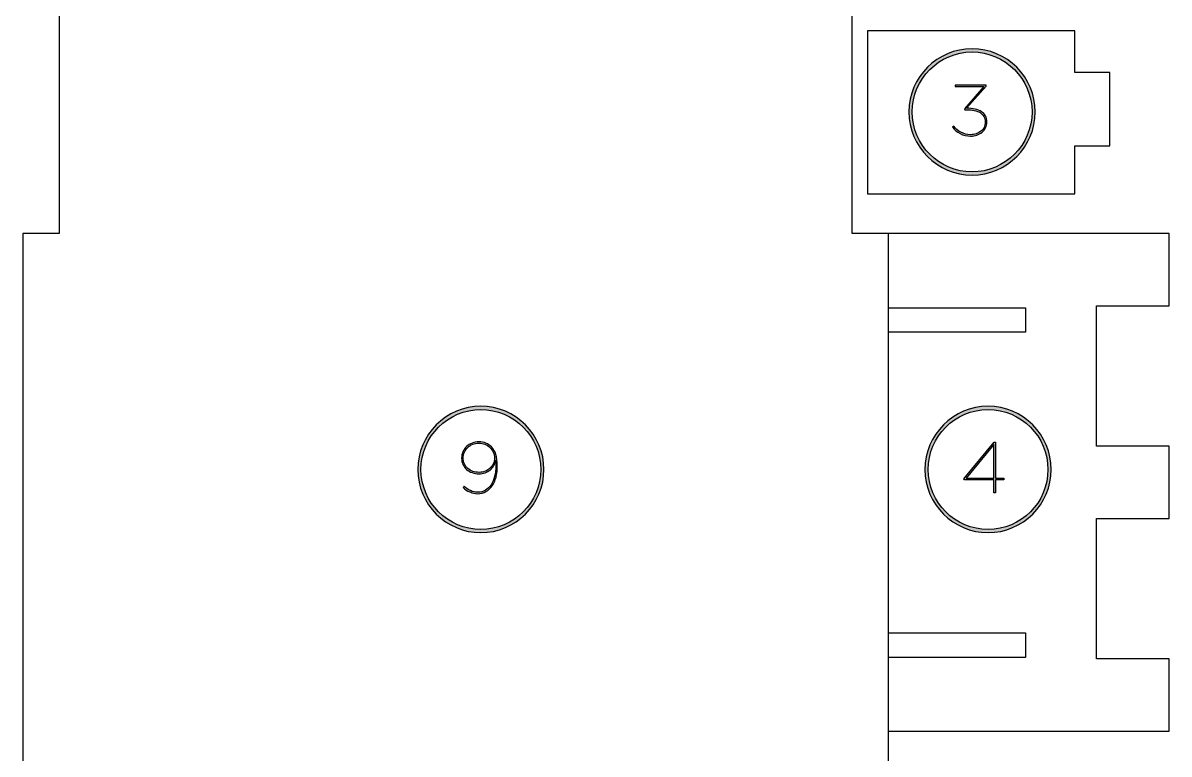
# Model space of a CAD drawing. Extents: x 652 to 873, y 554 to 970.
# Drawn here: x 664.5 to 791.2, y 651 to 731.8 of the extents above; entities that cross this region are included whole.
import ezdxf

# ---------------------------------------------------------------- set-up
doc = ezdxf.new("R2010")
doc.units = 0
doc.header["$MEASUREMENT"] = 0
doc.layers.add('CUT', color=7, linetype='CONTINUOUS')
doc.layers.add('PART_NUMBER', color=7, linetype='CONTINUOUS')

# ---------------------------------------------------------------- blocks, each defined once
blk = doc.blocks.new('BLOCK_8')
at = {"layer": 'CUT', "color": 5}
blk.add_lwpolyline([(756.2, 624.42), (756.2, 648.57), (760.2, 648.57), (760.2, 708.57), (756.2, 708.57), (756.2, 732.72), (742.32, 732.72), (742.32, 736.72), (682.32, 736.72), (682.32, 732.72), (668.47, 732.72), (668.47, 708.57), (664.47, 708.57), (664.47, 648.57), (668.47, 648.57), (668.47, 624.42)], dxfattribs=at)
blk = doc.blocks.new('BLOCK_17')
at = {"layer": 'CUT', "color": 5}
blk.add_open_spline([(760.2, 653.57), (760.2, 653.57), (780.48, 653.57), (780.48, 653.57), (780.48, 653.57), (783.2, 653.57), (783.2, 653.57), (783.2, 653.57), (791.24, 653.57), (791.24, 653.57), (791.24, 653.57), (791.24, 661.56), (791.24, 661.56), (791.24, 661.56), (783.2, 661.56), (783.2, 661.56), (783.2, 661.56), (783.2, 677.07), (783.2, 677.07), (783.2, 677.07), (791.24, 677.07), (791.24, 677.07), (791.24, 677.07), (791.24, 685.07), (791.24, 685.07), (791.24, 685.07), (783.2, 685.07), (783.2, 685.07), (783.2, 685.07), (783.2, 700.57), (783.2, 700.57), (783.2, 700.57), (791.24, 700.57), (791.24, 700.57), (791.24, 700.57), (791.24, 708.57), (791.24, 708.57), (791.24, 708.57), (780.48, 708.57), (780.48, 708.57), (780.48, 708.57), (760.2, 708.57), (760.2, 708.57)], degree=3, knots=[0, 0, 0, 0, 1, 1, 1, 2, 2, 2, 3, 3, 3, 4, 4, 4, 5, 5, 5, 6, 6, 6, 7, 7, 7, 8, 8, 8, 9, 9, 9, 10, 10, 10, 11, 11, 11, 12, 12, 12, 13, 13, 13, 14, 14, 14, 14], dxfattribs=at)
blk = doc.blocks.new('BLOCK_18')
at = {"layer": 'CUT', "color": 5}
blk.add_lwpolyline([(760.2, 664.43), (775.37, 664.43), (775.37, 661.73), (760.2, 661.73)], dxfattribs=at)
blk = doc.blocks.new('BLOCK_19')
at = {"layer": 'CUT', "color": 5}
blk.add_lwpolyline([(760.2, 700.36), (775.37, 700.36), (775.37, 697.66), (760.2, 697.66)], dxfattribs=at)
blk = doc.blocks.new('BLOCK_23')
at = {"layer": 'CUT', "color": 5}
blk.add_lwpolyline([(757.87, 730.94), (757.87, 712.95), (780.8, 712.95), (780.8, 718.24), (784.68, 718.24), (784.68, 726.35), (780.8, 726.35), (780.8, 730.94), (757.87, 730.94)], dxfattribs=at)
blk = doc.blocks.new('BLOCK_108')
at = {"layer": 'PART_NUMBER', "color": 7}
blk.add_open_spline([(769.28, 719.32), (768.85, 719.32), (768.46, 719.41), (768.13, 719.6), (767.79, 719.78), (767.51, 720.02), (767.29, 720.31), (767.29, 720.31), (767.43, 720.43), (767.43, 720.43), (767.63, 720.15), (767.89, 719.92), (768.21, 719.75), (768.53, 719.57), (768.89, 719.48), (769.29, 719.48), (769.51, 719.48), (769.72, 719.52), (769.92, 719.58), (770.11, 719.65), (770.28, 719.75), (770.43, 719.87), (770.58, 719.98), (770.69, 720.13), (770.78, 720.29), (770.87, 720.46), (770.91, 720.64), (770.91, 720.85), (770.91, 720.85), (770.91, 720.86), (770.91, 720.86), (770.91, 721.1), (770.86, 721.31), (770.76, 721.49), (770.66, 721.66), (770.52, 721.81), (770.34, 721.92), (770.15, 722.03), (769.94, 722.11), (769.68, 722.16), (769.43, 722.22), (769.15, 722.24), (768.85, 722.24), (768.85, 722.24), (768.66, 722.24), (768.66, 722.24), (768.66, 722.24), (768.6, 722.35), (768.6, 722.35), (768.6, 722.35), (770.76, 724.81), (770.76, 724.81), (770.76, 724.81), (767.59, 724.81), (767.59, 724.81), (767.59, 724.81), (767.59, 724.97), (767.59, 724.97), (767.59, 724.97), (770.99, 724.97), (770.99, 724.97), (770.99, 724.97), (770.99, 724.85), (770.99, 724.85), (770.99, 724.85), (768.85, 722.4), (768.85, 722.4), (769.19, 722.4), (769.5, 722.37), (769.78, 722.31), (770.05, 722.24), (770.29, 722.15), (770.48, 722.02), (770.68, 721.9), (770.83, 721.74), (770.93, 721.55), (771.03, 721.36), (771.09, 721.13), (771.09, 720.87), (771.09, 720.87), (771.09, 720.85), (771.09, 720.85), (771.09, 720.63), (771.04, 720.43), (770.94, 720.24), (770.85, 720.05), (770.72, 719.89), (770.55, 719.75), (770.39, 719.62), (770.2, 719.51), (769.98, 719.44), (769.76, 719.36), (769.53, 719.32), (769.28, 719.32)], degree=3, knots=[0, 0, 0, 0, 1, 1, 1, 2, 2, 2, 3, 3, 3, 4, 4, 4, 5, 5, 5, 6, 6, 6, 7, 7, 7, 8, 8, 8, 9, 9, 9, 10, 10, 10, 11, 11, 11, 12, 12, 12, 13, 13, 13, 14, 14, 14, 15, 15, 15, 16, 16, 16, 17, 17, 17, 18, 18, 18, 19, 19, 19, 20, 20, 20, 21, 21, 21, 22, 22, 22, 23, 23, 23, 24, 24, 24, 25, 25, 25, 26, 26, 26, 27, 27, 27, 28, 28, 28, 29, 29, 29, 30, 30, 30, 31, 31, 31, 31], dxfattribs=at)
blk = doc.blocks.new('BLOCK_109')
at = {"layer": 'PART_NUMBER'}
h = blk.add_hatch(color=7, dxfattribs=at)
h.dxf.hatch_style = 2
edge = h.paths.add_edge_path()
edge.add_spline(control_points=[(769.28, 719.32), (768.85, 719.32), (768.46, 719.41), (768.13, 719.6), (767.79, 719.78), (767.51, 720.02), (767.29, 720.31), (767.29, 720.31), (767.43, 720.43), (767.43, 720.43), (767.63, 720.15), (767.89, 719.92), (768.21, 719.75), (768.53, 719.57), (768.89, 719.48), (769.29, 719.48), (769.51, 719.48), (769.72, 719.52), (769.92, 719.58), (770.11, 719.65), (770.28, 719.75), (770.43, 719.87), (770.58, 719.98), (770.69, 720.13), (770.78, 720.29), (770.87, 720.46), (770.91, 720.65), (770.91, 720.85), (770.91, 720.85), (770.91, 720.86), (770.91, 720.86), (770.91, 721.11), (770.86, 721.31), (770.76, 721.49), (770.66, 721.66), (770.52, 721.81), (770.34, 721.92), (770.15, 722.03), (769.94, 722.11), (769.68, 722.16), (769.43, 722.22), (769.15, 722.24), (768.85, 722.24), (768.85, 722.24), (768.66, 722.24), (768.66, 722.24), (768.66, 722.24), (768.6, 722.35), (768.6, 722.35), (768.6, 722.35), (770.76, 724.81), (770.76, 724.81), (770.76, 724.81), (767.59, 724.81), (767.59, 724.81), (767.59, 724.81), (767.59, 724.97), (767.59, 724.97), (767.59, 724.97), (770.99, 724.97), (770.99, 724.97), (770.99, 724.97), (770.99, 724.85), (770.99, 724.85), (770.99, 724.85), (768.85, 722.4), (768.85, 722.4), (769.19, 722.4), (769.5, 722.37), (769.78, 722.31), (770.05, 722.24), (770.29, 722.15), (770.48, 722.02), (770.68, 721.9), (770.83, 721.74), (770.93, 721.55), (771.03, 721.36), (771.09, 721.13), (771.09, 720.87), (771.09, 720.87), (771.09, 720.85), (771.09, 720.85), (771.09, 720.63), (771.04, 720.43), (770.94, 720.24), (770.85, 720.05), (770.72, 719.89), (770.55, 719.75), (770.39, 719.62), (770.2, 719.51), (769.98, 719.44), (769.76, 719.36), (769.53, 719.32), (769.28, 719.32)], knot_values=[0, 0, 0, 0, 1, 1, 1, 2, 2, 2, 3, 3, 3, 4, 4, 4, 5, 5, 5, 6, 6, 6, 7, 7, 7, 8, 8, 8, 9, 9, 9, 10, 10, 10, 11, 11, 11, 12, 12, 12, 13, 13, 13, 14, 14, 14, 15, 15, 15, 16, 16, 16, 17, 17, 17, 18, 18, 18, 19, 19, 19, 20, 20, 20, 21, 21, 21, 22, 22, 22, 23, 23, 23, 24, 24, 24, 25, 25, 25, 26, 26, 26, 27, 27, 27, 28, 28, 28, 29, 29, 29, 30, 30, 30, 31, 31, 31, 31], degree=3, periodic=1)
blk.add_open_spline([(769.28, 719.32), (768.85, 719.32), (768.46, 719.41), (768.13, 719.6), (767.79, 719.78), (767.51, 720.02), (767.29, 720.31), (767.29, 720.31), (767.43, 720.43), (767.43, 720.43), (767.63, 720.15), (767.89, 719.92), (768.21, 719.75), (768.53, 719.57), (768.89, 719.48), (769.29, 719.48), (769.51, 719.48), (769.72, 719.52), (769.92, 719.58), (770.11, 719.65), (770.28, 719.75), (770.43, 719.87), (770.58, 719.98), (770.69, 720.13), (770.78, 720.29), (770.87, 720.46), (770.91, 720.65), (770.91, 720.85), (770.91, 720.85), (770.91, 720.86), (770.91, 720.86), (770.91, 721.11), (770.86, 721.31), (770.76, 721.49), (770.66, 721.66), (770.52, 721.81), (770.34, 721.92), (770.15, 722.03), (769.94, 722.11), (769.68, 722.16), (769.43, 722.22), (769.15, 722.24), (768.85, 722.24), (768.85, 722.24), (768.66, 722.24), (768.66, 722.24), (768.66, 722.24), (768.6, 722.35), (768.6, 722.35), (768.6, 722.35), (770.76, 724.81), (770.76, 724.81), (770.76, 724.81), (767.59, 724.81), (767.59, 724.81), (767.59, 724.81), (767.59, 724.97), (767.59, 724.97), (767.59, 724.97), (770.99, 724.97), (770.99, 724.97), (770.99, 724.97), (770.99, 724.85), (770.99, 724.85), (770.99, 724.85), (768.85, 722.4), (768.85, 722.4), (769.19, 722.4), (769.5, 722.37), (769.78, 722.31), (770.05, 722.24), (770.29, 722.15), (770.48, 722.02), (770.68, 721.9), (770.83, 721.74), (770.93, 721.55), (771.03, 721.36), (771.09, 721.13), (771.09, 720.87), (771.09, 720.87), (771.09, 720.85), (771.09, 720.85), (771.09, 720.63), (771.04, 720.43), (770.94, 720.24), (770.85, 720.05), (770.72, 719.89), (770.55, 719.75), (770.39, 719.62), (770.2, 719.51), (769.98, 719.44), (769.76, 719.36), (769.53, 719.32), (769.28, 719.32)], degree=3, knots=[0, 0, 0, 0, 1, 1, 1, 2, 2, 2, 3, 3, 3, 4, 4, 4, 5, 5, 5, 6, 6, 6, 7, 7, 7, 8, 8, 8, 9, 9, 9, 10, 10, 10, 11, 11, 11, 12, 12, 12, 13, 13, 13, 14, 14, 14, 15, 15, 15, 16, 16, 16, 17, 17, 17, 18, 18, 18, 19, 19, 19, 20, 20, 20, 21, 21, 21, 22, 22, 22, 23, 23, 23, 24, 24, 24, 25, 25, 25, 26, 26, 26, 27, 27, 27, 28, 28, 28, 29, 29, 29, 30, 30, 30, 31, 31, 31, 31], dxfattribs=at)
blk = doc.blocks.new('BLOCK_107')
at = {"layer": 'PART_NUMBER'}
for name in ['BLOCK_108', 'BLOCK_109']:
    blk.add_blockref(name, (0, 0), dxfattribs=at)
blk = doc.blocks.new('BLOCK_111')
at = {"layer": 'PART_NUMBER', "color": 7}
blk.add_open_spline([(769.45, 715.02), (765.6, 715.02), (762.47, 718.15), (762.47, 722), (762.47, 725.85), (765.6, 728.98), (769.45, 728.98), (773.3, 728.98), (776.43, 725.85), (776.43, 722), (776.43, 718.15), (773.3, 715.02), (769.45, 715.02)], degree=3, knots=[0, 0, 0, 0, 1, 1, 1, 2, 2, 2, 3, 3, 3, 4, 4, 4, 4], dxfattribs=at)
blk = doc.blocks.new('BLOCK_112')
at = {"layer": 'PART_NUMBER', "color": 7}
blk.add_open_spline([(769.45, 728.62), (765.8, 728.62), (762.83, 725.65), (762.83, 722), (762.83, 718.34), (765.8, 715.37), (769.45, 715.37), (773.11, 715.37), (776.08, 718.34), (776.08, 722), (776.08, 725.65), (773.11, 728.62), (769.45, 728.62)], degree=3, knots=[0, 0, 0, 0, 1, 1, 1, 2, 2, 2, 3, 3, 3, 4, 4, 4, 4], dxfattribs=at)
blk = doc.blocks.new('BLOCK_113')
at = {"layer": 'PART_NUMBER'}
h = blk.add_hatch(color=254, dxfattribs=at)
h.dxf.hatch_style = 2
edge = h.paths.add_edge_path()
edge.add_spline(control_points=[(769.45, 715.02), (765.6, 715.02), (762.47, 718.15), (762.47, 722), (762.47, 725.85), (765.6, 728.98), (769.45, 728.98), (773.3, 728.98), (776.43, 725.85), (776.43, 722), (776.43, 718.15), (773.3, 715.02), (769.45, 715.02)], knot_values=[0, 0, 0, 0, 1, 1, 1, 2, 2, 2, 3, 3, 3, 4, 4, 4, 4], degree=3, periodic=1)
edge = h.paths.add_edge_path()
edge.add_spline(control_points=[(769.45, 728.62), (765.8, 728.62), (762.83, 725.65), (762.83, 722), (762.83, 718.34), (765.8, 715.37), (769.45, 715.37), (773.11, 715.37), (776.08, 718.34), (776.08, 722), (776.08, 725.65), (773.11, 728.62), (769.45, 728.62)], knot_values=[0, 0, 0, 0, 1, 1, 1, 2, 2, 2, 3, 3, 3, 4, 4, 4, 4], degree=3, periodic=1)
for points in [[(769.45, 715.02), (765.6, 715.02), (762.47, 718.15), (762.47, 722), (762.47, 725.85), (765.6, 728.98), (769.45, 728.98), (773.3, 728.98), (776.43, 725.85), (776.43, 722), (776.43, 718.15), (773.3, 715.02), (769.45, 715.02)], [(769.45, 728.62), (765.8, 728.62), (762.83, 725.65), (762.83, 722), (762.83, 718.34), (765.8, 715.37), (769.45, 715.37), (773.11, 715.37), (776.08, 718.34), (776.08, 722), (776.08, 725.65), (773.11, 728.62), (769.45, 728.62)]]:
    blk.add_open_spline(points, degree=3, knots=[0, 0, 0, 0, 1, 1, 1, 2, 2, 2, 3, 3, 3, 4, 4, 4, 4], dxfattribs=at)
blk = doc.blocks.new('BLOCK_110')
at = {"layer": 'PART_NUMBER'}
for name in ['BLOCK_111', 'BLOCK_113', 'BLOCK_112']:
    blk.add_blockref(name, (0, 0), dxfattribs=at)
blk = doc.blocks.new('BLOCK_106')
at = {"layer": 'PART_NUMBER'}
for name in ['BLOCK_110', 'BLOCK_107']:
    blk.add_blockref(name, (0, 0), dxfattribs=at)
blk = doc.blocks.new('BLOCK_116')
at = {"layer": 'PART_NUMBER', "color": 7}
blk.add_lwpolyline([(771.87, 681.36), (768.6, 681.36), (768.55, 681.46), (771.89, 685.5), (772.04, 685.5), (772.04, 681.52), (772.95, 681.52), (772.95, 681.36), (772.04, 681.36), (772.04, 679.91), (771.87, 679.91), (771.87, 681.36)], dxfattribs=at)
blk = doc.blocks.new('BLOCK_117')
at = {"layer": 'PART_NUMBER', "color": 7}
blk.add_lwpolyline([(771.87, 681.52), (771.87, 685.23), (768.79, 681.52), (771.87, 681.52)], dxfattribs=at)
blk = doc.blocks.new('BLOCK_118')
at = {"layer": 'PART_NUMBER'}
h = blk.add_hatch(color=7, dxfattribs=at)
h.dxf.hatch_style = 2
h.paths.add_polyline_path([(771.87, 681.36), (768.6, 681.36), (768.55, 681.46), (771.89, 685.5), (772.04, 685.5), (772.04, 681.52), (772.95, 681.52), (772.95, 681.36), (772.04, 681.36), (772.04, 679.91), (771.87, 679.91)])
h.paths.add_polyline_path([(771.87, 681.52), (771.87, 685.23), (768.79, 681.52)])
for points in [[(771.87, 681.36), (768.6, 681.36), (768.55, 681.46), (771.89, 685.5), (772.04, 685.5), (772.04, 681.52), (772.95, 681.52), (772.95, 681.36), (772.04, 681.36), (772.04, 679.91), (771.87, 679.91), (771.87, 681.36), (771.87, 681.36)], [(771.87, 681.52), (771.87, 685.23), (768.79, 681.52), (771.87, 681.52), (771.87, 681.52)]]:
    blk.add_lwpolyline(points, dxfattribs=at)
blk = doc.blocks.new('BLOCK_115')
at = {"layer": 'PART_NUMBER'}
for name in ['BLOCK_116', 'BLOCK_118', 'BLOCK_117']:
    blk.add_blockref(name, (0, 0), dxfattribs=at)
blk = doc.blocks.new('BLOCK_120')
at = {"layer": 'PART_NUMBER', "color": 7}
blk.add_open_spline([(771.22, 675.51), (767.37, 675.51), (764.24, 678.64), (764.24, 682.49), (764.24, 686.33), (767.37, 689.47), (771.22, 689.47), (775.07, 689.47), (778.2, 686.33), (778.2, 682.49), (778.2, 678.64), (775.07, 675.51), (771.22, 675.51)], degree=3, knots=[0, 0, 0, 0, 1, 1, 1, 2, 2, 2, 3, 3, 3, 4, 4, 4, 4], dxfattribs=at)
blk = doc.blocks.new('BLOCK_121')
at = {"layer": 'PART_NUMBER', "color": 7}
blk.add_open_spline([(771.22, 689.11), (767.56, 689.11), (764.59, 686.14), (764.59, 682.49), (764.59, 678.83), (767.56, 675.86), (771.22, 675.86), (774.87, 675.86), (777.84, 678.83), (777.84, 682.49), (777.84, 686.14), (774.87, 689.11), (771.22, 689.11)], degree=3, knots=[0, 0, 0, 0, 1, 1, 1, 2, 2, 2, 3, 3, 3, 4, 4, 4, 4], dxfattribs=at)
blk = doc.blocks.new('BLOCK_122')
at = {"layer": 'PART_NUMBER'}
h = blk.add_hatch(color=254, dxfattribs=at)
h.dxf.hatch_style = 2
edge = h.paths.add_edge_path()
edge.add_spline(control_points=[(771.22, 675.51), (767.37, 675.51), (764.24, 678.64), (764.24, 682.49), (764.24, 686.33), (767.37, 689.47), (771.22, 689.47), (775.07, 689.47), (778.2, 686.33), (778.2, 682.49), (778.2, 678.64), (775.07, 675.51), (771.22, 675.51)], knot_values=[0, 0, 0, 0, 1, 1, 1, 2, 2, 2, 3, 3, 3, 4, 4, 4, 4], degree=3, periodic=1)
edge = h.paths.add_edge_path()
edge.add_spline(control_points=[(771.22, 689.11), (767.56, 689.11), (764.59, 686.14), (764.59, 682.49), (764.59, 678.83), (767.56, 675.86), (771.22, 675.86), (774.87, 675.86), (777.84, 678.83), (777.84, 682.49), (777.84, 686.14), (774.87, 689.11), (771.22, 689.11)], knot_values=[0, 0, 0, 0, 1, 1, 1, 2, 2, 2, 3, 3, 3, 4, 4, 4, 4], degree=3, periodic=1)
for points in [[(771.22, 675.51), (767.37, 675.51), (764.24, 678.64), (764.24, 682.49), (764.24, 686.33), (767.37, 689.47), (771.22, 689.47), (775.07, 689.47), (778.2, 686.33), (778.2, 682.49), (778.2, 678.64), (775.07, 675.51), (771.22, 675.51)], [(771.22, 689.11), (767.56, 689.11), (764.59, 686.14), (764.59, 682.49), (764.59, 678.83), (767.56, 675.86), (771.22, 675.86), (774.87, 675.86), (777.84, 678.83), (777.84, 682.49), (777.84, 686.14), (774.87, 689.11), (771.22, 689.11)]]:
    blk.add_open_spline(points, degree=3, knots=[0, 0, 0, 0, 1, 1, 1, 2, 2, 2, 3, 3, 3, 4, 4, 4, 4], dxfattribs=at)
blk = doc.blocks.new('BLOCK_119')
at = {"layer": 'PART_NUMBER'}
for name in ['BLOCK_120', 'BLOCK_122', 'BLOCK_121']:
    blk.add_blockref(name, (0, 0), dxfattribs=at)
blk = doc.blocks.new('BLOCK_114')
at = {"layer": 'PART_NUMBER'}
for name in ['BLOCK_119', 'BLOCK_115']:
    blk.add_blockref(name, (0, 0), dxfattribs=at)
blk = doc.blocks.new('BLOCK_125')
at = {"layer": 'PART_NUMBER', "color": 7}
blk.add_open_spline([(714.77, 679.97), (715.09, 679.97), (715.37, 680.04), (715.62, 680.19), (715.87, 680.34), (716.08, 680.54), (716.25, 680.8), (716.42, 681.06), (716.55, 681.37), (716.64, 681.72), (716.73, 682.07), (716.77, 682.45), (716.77, 682.86), (716.77, 682.93), (716.77, 683.03), (716.77, 683.14), (716.76, 683.26), (716.76, 683.39), (716.75, 683.53), (716.73, 683.3), (716.66, 683.1), (716.56, 682.91), (716.45, 682.73), (716.31, 682.57), (716.15, 682.43), (715.98, 682.3), (715.79, 682.19), (715.58, 682.12), (715.37, 682.05), (715.16, 682.01), (714.93, 682.01), (714.65, 682.01), (714.4, 682.05), (714.16, 682.14), (713.93, 682.22), (713.72, 682.34), (713.55, 682.49), (713.37, 682.64), (713.24, 682.82), (713.14, 683.03), (713.04, 683.25), (712.99, 683.48), (712.99, 683.74), (712.99, 683.74), (712.99, 683.76), (712.99, 683.76), (712.99, 684), (713.04, 684.24), (713.14, 684.46), (713.24, 684.68), (713.37, 684.87), (713.54, 685.03), (713.72, 685.19), (713.92, 685.32), (714.15, 685.41), (714.38, 685.51), (714.63, 685.56), (714.9, 685.56), (715.2, 685.56), (715.46, 685.5), (715.69, 685.4), (715.92, 685.29), (716.12, 685.16), (716.29, 684.99), (716.5, 684.78), (716.67, 684.49), (716.78, 684.15), (716.89, 683.8), (716.94, 683.37), (716.94, 682.86), (716.94, 682.86), (716.94, 682.84), (716.94, 682.84), (716.94, 682.41), (716.9, 682.01), (716.8, 681.64), (716.7, 681.27), (716.56, 680.95), (716.37, 680.68), (716.18, 680.41), (715.95, 680.19), (715.68, 680.04), (715.41, 679.89), (715.11, 679.81), (714.76, 679.81), (714.47, 679.81), (714.18, 679.87), (713.9, 680), (713.62, 680.12), (713.37, 680.29), (713.16, 680.5), (713.16, 680.5), (713.28, 680.63), (713.28, 680.63), (713.48, 680.43), (713.72, 680.27), (713.98, 680.15), (714.23, 680.03), (714.5, 679.97), (714.77, 679.97)], degree=3, knots=[0, 0, 0, 0, 1, 1, 1, 2, 2, 2, 3, 3, 3, 4, 4, 4, 5, 5, 5, 6, 6, 6, 7, 7, 7, 8, 8, 8, 9, 9, 9, 10, 10, 10, 11, 11, 11, 12, 12, 12, 13, 13, 13, 14, 14, 14, 15, 15, 15, 16, 16, 16, 17, 17, 17, 18, 18, 18, 19, 19, 19, 20, 20, 20, 21, 21, 21, 22, 22, 22, 23, 23, 23, 24, 24, 24, 25, 25, 25, 26, 26, 26, 27, 27, 27, 28, 28, 28, 29, 29, 29, 30, 30, 30, 31, 31, 31, 32, 32, 32, 33, 33, 33, 33], dxfattribs=at)
blk = doc.blocks.new('BLOCK_126')
at = {"layer": 'PART_NUMBER', "color": 7}
blk.add_open_spline([(714.94, 682.17), (715.16, 682.17), (715.38, 682.21), (715.59, 682.29), (715.79, 682.37), (715.97, 682.48), (716.13, 682.62), (716.29, 682.76), (716.41, 682.93), (716.5, 683.12), (716.59, 683.31), (716.63, 683.51), (716.63, 683.73), (716.63, 683.73), (716.63, 683.75), (716.63, 683.75), (716.63, 683.98), (716.59, 684.19), (716.5, 684.39), (716.41, 684.59), (716.29, 684.77), (716.13, 684.92), (715.97, 685.07), (715.78, 685.19), (715.57, 685.27), (715.36, 685.36), (715.13, 685.4), (714.89, 685.4), (714.65, 685.4), (714.43, 685.36), (714.22, 685.27), (714.01, 685.18), (713.83, 685.06), (713.67, 684.91), (713.51, 684.76), (713.39, 684.59), (713.3, 684.39), (713.21, 684.19), (713.17, 683.99), (713.17, 683.76), (713.17, 683.76), (713.17, 683.75), (713.17, 683.75), (713.17, 683.51), (713.21, 683.29), (713.3, 683.1), (713.39, 682.91), (713.52, 682.74), (713.67, 682.6), (713.83, 682.47), (714.02, 682.36), (714.23, 682.28), (714.45, 682.21), (714.68, 682.17), (714.94, 682.17)], degree=3, knots=[0, 0, 0, 0, 1, 1, 1, 2, 2, 2, 3, 3, 3, 4, 4, 4, 5, 5, 5, 6, 6, 6, 7, 7, 7, 8, 8, 8, 9, 9, 9, 10, 10, 10, 11, 11, 11, 12, 12, 12, 13, 13, 13, 14, 14, 14, 15, 15, 15, 16, 16, 16, 17, 17, 17, 18, 18, 18, 18], dxfattribs=at)
blk = doc.blocks.new('BLOCK_127')
at = {"layer": 'PART_NUMBER'}
h = blk.add_hatch(color=7, dxfattribs=at)
h.dxf.hatch_style = 2
edge = h.paths.add_edge_path()
edge.add_spline(control_points=[(714.77, 679.97), (715.09, 679.97), (715.37, 680.04), (715.62, 680.19), (715.87, 680.34), (716.08, 680.54), (716.25, 680.8), (716.42, 681.06), (716.55, 681.37), (716.64, 681.72), (716.73, 682.07), (716.77, 682.45), (716.77, 682.86), (716.77, 682.93), (716.77, 683.03), (716.77, 683.14), (716.76, 683.26), (716.76, 683.39), (716.75, 683.53), (716.73, 683.3), (716.66, 683.1), (716.56, 682.91), (716.45, 682.73), (716.31, 682.57), (716.15, 682.43), (715.98, 682.3), (715.79, 682.2), (715.58, 682.12), (715.37, 682.05), (715.16, 682.01), (714.93, 682.01), (714.65, 682.01), (714.4, 682.05), (714.16, 682.14), (713.93, 682.22), (713.72, 682.34), (713.55, 682.49), (713.37, 682.64), (713.24, 682.82), (713.14, 683.03), (713.04, 683.24), (712.99, 683.48), (712.99, 683.74), (712.99, 683.74), (712.99, 683.76), (712.99, 683.76), (712.99, 684), (713.04, 684.24), (713.14, 684.46), (713.24, 684.68), (713.37, 684.87), (713.54, 685.03), (713.71, 685.19), (713.92, 685.32), (714.15, 685.41), (714.38, 685.51), (714.63, 685.56), (714.9, 685.56), (715.2, 685.56), (715.46, 685.5), (715.69, 685.4), (715.92, 685.29), (716.12, 685.16), (716.29, 684.99), (716.5, 684.78), (716.67, 684.49), (716.78, 684.15), (716.89, 683.8), (716.94, 683.37), (716.94, 682.86), (716.94, 682.86), (716.94, 682.84), (716.94, 682.84), (716.94, 682.41), (716.9, 682.01), (716.8, 681.64), (716.7, 681.27), (716.56, 680.95), (716.37, 680.68), (716.18, 680.41), (715.95, 680.19), (715.68, 680.04), (715.41, 679.89), (715.11, 679.81), (714.76, 679.81), (714.47, 679.81), (714.18, 679.87), (713.9, 680), (713.62, 680.12), (713.37, 680.29), (713.16, 680.5), (713.16, 680.5), (713.28, 680.63), (713.28, 680.63), (713.48, 680.43), (713.72, 680.27), (713.98, 680.15), (714.23, 680.03), (714.5, 679.97), (714.77, 679.97)], knot_values=[0, 0, 0, 0, 1, 1, 1, 2, 2, 2, 3, 3, 3, 4, 4, 4, 5, 5, 5, 6, 6, 6, 7, 7, 7, 8, 8, 8, 9, 9, 9, 10, 10, 10, 11, 11, 11, 12, 12, 12, 13, 13, 13, 14, 14, 14, 15, 15, 15, 16, 16, 16, 17, 17, 17, 18, 18, 18, 19, 19, 19, 20, 20, 20, 21, 21, 21, 22, 22, 22, 23, 23, 23, 24, 24, 24, 25, 25, 25, 26, 26, 26, 27, 27, 27, 28, 28, 28, 29, 29, 29, 30, 30, 30, 31, 31, 31, 32, 32, 32, 33, 33, 33, 33], degree=3, periodic=1)
edge = h.paths.add_edge_path()
edge.add_spline(control_points=[(714.94, 682.17), (715.16, 682.17), (715.38, 682.21), (715.59, 682.29), (715.79, 682.37), (715.97, 682.48), (716.13, 682.62), (716.29, 682.76), (716.41, 682.93), (716.5, 683.12), (716.59, 683.31), (716.63, 683.52), (716.63, 683.73), (716.63, 683.73), (716.63, 683.75), (716.63, 683.75), (716.63, 683.98), (716.59, 684.19), (716.5, 684.39), (716.41, 684.59), (716.29, 684.77), (716.13, 684.92), (715.97, 685.07), (715.78, 685.19), (715.57, 685.27), (715.36, 685.36), (715.13, 685.4), (714.89, 685.4), (714.65, 685.4), (714.43, 685.36), (714.22, 685.27), (714.01, 685.18), (713.83, 685.06), (713.67, 684.91), (713.51, 684.76), (713.39, 684.59), (713.3, 684.39), (713.21, 684.19), (713.17, 683.99), (713.17, 683.76), (713.17, 683.76), (713.17, 683.75), (713.17, 683.75), (713.17, 683.51), (713.21, 683.29), (713.3, 683.1), (713.39, 682.91), (713.52, 682.74), (713.67, 682.61), (713.83, 682.47), (714.02, 682.36), (714.23, 682.28), (714.45, 682.21), (714.68, 682.17), (714.94, 682.17)], knot_values=[0, 0, 0, 0, 1, 1, 1, 2, 2, 2, 3, 3, 3, 4, 4, 4, 5, 5, 5, 6, 6, 6, 7, 7, 7, 8, 8, 8, 9, 9, 9, 10, 10, 10, 11, 11, 11, 12, 12, 12, 13, 13, 13, 14, 14, 14, 15, 15, 15, 16, 16, 16, 17, 17, 17, 18, 18, 18, 18], degree=3, periodic=1)
for points, knots in [([(714.77, 679.97), (715.09, 679.97), (715.37, 680.04), (715.62, 680.19), (715.87, 680.34), (716.08, 680.54), (716.25, 680.8), (716.42, 681.06), (716.55, 681.37), (716.64, 681.72), (716.73, 682.07), (716.77, 682.45), (716.77, 682.86), (716.77, 682.93), (716.77, 683.03), (716.77, 683.14), (716.76, 683.26), (716.76, 683.39), (716.75, 683.53), (716.73, 683.3), (716.66, 683.1), (716.56, 682.91), (716.45, 682.73), (716.31, 682.57), (716.15, 682.43), (715.98, 682.3), (715.79, 682.2), (715.58, 682.12), (715.37, 682.05), (715.16, 682.01), (714.93, 682.01), (714.65, 682.01), (714.4, 682.05), (714.16, 682.14), (713.93, 682.22), (713.72, 682.34), (713.55, 682.49), (713.37, 682.64), (713.24, 682.82), (713.14, 683.03), (713.04, 683.24), (712.99, 683.48), (712.99, 683.74), (712.99, 683.74), (712.99, 683.76), (712.99, 683.76), (712.99, 684), (713.04, 684.24), (713.14, 684.46), (713.24, 684.68), (713.37, 684.87), (713.54, 685.03), (713.71, 685.19), (713.92, 685.32), (714.15, 685.41), (714.38, 685.51), (714.63, 685.56), (714.9, 685.56), (715.2, 685.56), (715.46, 685.5), (715.69, 685.4), (715.92, 685.29), (716.12, 685.16), (716.29, 684.99), (716.5, 684.78), (716.67, 684.49), (716.78, 684.15), (716.89, 683.8), (716.94, 683.37), (716.94, 682.86), (716.94, 682.86), (716.94, 682.84), (716.94, 682.84), (716.94, 682.41), (716.9, 682.01), (716.8, 681.64), (716.7, 681.27), (716.56, 680.95), (716.37, 680.68), (716.18, 680.41), (715.95, 680.19), (715.68, 680.04), (715.41, 679.89), (715.11, 679.81), (714.76, 679.81), (714.47, 679.81), (714.18, 679.87), (713.9, 680), (713.62, 680.12), (713.37, 680.29), (713.16, 680.5), (713.16, 680.5), (713.28, 680.63), (713.28, 680.63), (713.48, 680.43), (713.72, 680.27), (713.98, 680.15), (714.23, 680.03), (714.5, 679.97), (714.77, 679.97)], [0, 0, 0, 0, 1, 1, 1, 2, 2, 2, 3, 3, 3, 4, 4, 4, 5, 5, 5, 6, 6, 6, 7, 7, 7, 8, 8, 8, 9, 9, 9, 10, 10, 10, 11, 11, 11, 12, 12, 12, 13, 13, 13, 14, 14, 14, 15, 15, 15, 16, 16, 16, 17, 17, 17, 18, 18, 18, 19, 19, 19, 20, 20, 20, 21, 21, 21, 22, 22, 22, 23, 23, 23, 24, 24, 24, 25, 25, 25, 26, 26, 26, 27, 27, 27, 28, 28, 28, 29, 29, 29, 30, 30, 30, 31, 31, 31, 32, 32, 32, 33, 33, 33, 33]), ([(714.94, 682.17), (715.16, 682.17), (715.38, 682.21), (715.59, 682.29), (715.79, 682.37), (715.97, 682.48), (716.13, 682.62), (716.29, 682.76), (716.41, 682.93), (716.5, 683.12), (716.59, 683.31), (716.63, 683.52), (716.63, 683.73), (716.63, 683.73), (716.63, 683.75), (716.63, 683.75), (716.63, 683.98), (716.59, 684.19), (716.5, 684.39), (716.41, 684.59), (716.29, 684.77), (716.13, 684.92), (715.97, 685.07), (715.78, 685.19), (715.57, 685.27), (715.36, 685.36), (715.13, 685.4), (714.89, 685.4), (714.65, 685.4), (714.43, 685.36), (714.22, 685.27), (714.01, 685.18), (713.83, 685.06), (713.67, 684.91), (713.51, 684.76), (713.39, 684.59), (713.3, 684.39), (713.21, 684.19), (713.17, 683.99), (713.17, 683.76), (713.17, 683.76), (713.17, 683.75), (713.17, 683.75), (713.17, 683.51), (713.21, 683.29), (713.3, 683.1), (713.39, 682.91), (713.52, 682.74), (713.67, 682.61), (713.83, 682.47), (714.02, 682.36), (714.23, 682.28), (714.45, 682.21), (714.68, 682.17), (714.94, 682.17)], [0, 0, 0, 0, 1, 1, 1, 2, 2, 2, 3, 3, 3, 4, 4, 4, 5, 5, 5, 6, 6, 6, 7, 7, 7, 8, 8, 8, 9, 9, 9, 10, 10, 10, 11, 11, 11, 12, 12, 12, 13, 13, 13, 14, 14, 14, 15, 15, 15, 16, 16, 16, 17, 17, 17, 18, 18, 18, 18])]:
    blk.add_open_spline(points, degree=3, knots=knots, dxfattribs=at)
blk = doc.blocks.new('BLOCK_124')
at = {"layer": 'PART_NUMBER'}
for name in ['BLOCK_125', 'BLOCK_127', 'BLOCK_126']:
    blk.add_blockref(name, (0, 0), dxfattribs=at)
blk = doc.blocks.new('BLOCK_129')
at = {"layer": 'PART_NUMBER', "color": 7}
blk.add_open_spline([(715.12, 675.51), (711.28, 675.51), (708.15, 678.64), (708.15, 682.49), (708.15, 686.33), (711.28, 689.47), (715.12, 689.47), (718.97, 689.47), (722.1, 686.33), (722.1, 682.49), (722.1, 678.64), (718.97, 675.51), (715.12, 675.51)], degree=3, knots=[0, 0, 0, 0, 1, 1, 1, 2, 2, 2, 3, 3, 3, 4, 4, 4, 4], dxfattribs=at)
blk = doc.blocks.new('BLOCK_130')
at = {"layer": 'PART_NUMBER', "color": 7}
blk.add_open_spline([(715.12, 689.11), (711.47, 689.11), (708.5, 686.14), (708.5, 682.49), (708.5, 678.83), (711.47, 675.86), (715.12, 675.86), (718.78, 675.86), (721.75, 678.83), (721.75, 682.49), (721.75, 686.14), (718.78, 689.11), (715.12, 689.11)], degree=3, knots=[0, 0, 0, 0, 1, 1, 1, 2, 2, 2, 3, 3, 3, 4, 4, 4, 4], dxfattribs=at)
blk = doc.blocks.new('BLOCK_131')
at = {"layer": 'PART_NUMBER'}
h = blk.add_hatch(color=254, dxfattribs=at)
h.dxf.hatch_style = 2
edge = h.paths.add_edge_path()
edge.add_spline(control_points=[(715.12, 675.51), (711.28, 675.51), (708.15, 678.64), (708.15, 682.49), (708.15, 686.33), (711.28, 689.47), (715.12, 689.47), (718.97, 689.47), (722.1, 686.33), (722.1, 682.49), (722.1, 678.64), (718.97, 675.51), (715.12, 675.51)], knot_values=[0, 0, 0, 0, 1, 1, 1, 2, 2, 2, 3, 3, 3, 4, 4, 4, 4], degree=3, periodic=1)
edge = h.paths.add_edge_path()
edge.add_spline(control_points=[(715.12, 689.11), (711.47, 689.11), (708.5, 686.14), (708.5, 682.49), (708.5, 678.83), (711.47, 675.86), (715.12, 675.86), (718.78, 675.86), (721.75, 678.83), (721.75, 682.49), (721.75, 686.14), (718.78, 689.11), (715.12, 689.11)], knot_values=[0, 0, 0, 0, 1, 1, 1, 2, 2, 2, 3, 3, 3, 4, 4, 4, 4], degree=3, periodic=1)
for points in [[(715.12, 675.51), (711.28, 675.51), (708.15, 678.64), (708.15, 682.49), (708.15, 686.33), (711.28, 689.47), (715.12, 689.47), (718.97, 689.47), (722.1, 686.33), (722.1, 682.49), (722.1, 678.64), (718.97, 675.51), (715.12, 675.51)], [(715.12, 689.11), (711.47, 689.11), (708.5, 686.14), (708.5, 682.49), (708.5, 678.83), (711.47, 675.86), (715.12, 675.86), (718.78, 675.86), (721.75, 678.83), (721.75, 682.49), (721.75, 686.14), (718.78, 689.11), (715.12, 689.11)]]:
    blk.add_open_spline(points, degree=3, knots=[0, 0, 0, 0, 1, 1, 1, 2, 2, 2, 3, 3, 3, 4, 4, 4, 4], dxfattribs=at)
blk = doc.blocks.new('BLOCK_128')
at = {"layer": 'PART_NUMBER'}
for name in ['BLOCK_129', 'BLOCK_131', 'BLOCK_130']:
    blk.add_blockref(name, (0, 0), dxfattribs=at)
blk = doc.blocks.new('BLOCK_123')
at = {"layer": 'PART_NUMBER'}
for name in ['BLOCK_128', 'BLOCK_124']:
    blk.add_blockref(name, (0, 0), dxfattribs=at)

msp = doc.modelspace()

# ---------------------------------------------------------------- block references
at = {"layer": 'CUT'}
for name in ['BLOCK_8', 'BLOCK_23', 'BLOCK_17', 'BLOCK_19', 'BLOCK_18']:
    msp.add_blockref(name, (0, 0), dxfattribs=at)
at = {"layer": 'PART_NUMBER'}
for name in ['BLOCK_106', 'BLOCK_123', 'BLOCK_114']:
    msp.add_blockref(name, (0, 0), dxfattribs=at)

doc.saveas('drawing.dxf')
